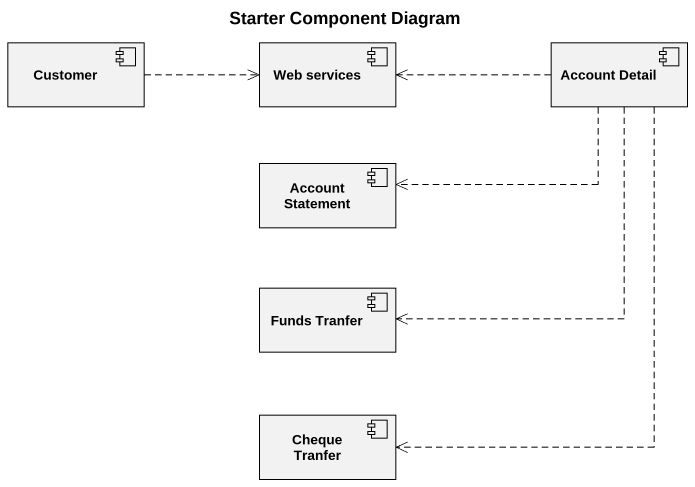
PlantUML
@startuml
title Starter Component Diagram
component Customer
component "Web services" as Web_services
component "Account Detail" as Account_Detail
component "Account Statement" as Account_Statement
component "Funds Tranfer" as Funds_Tranfer
component "Cheque Tranfer" as Cheque_Tranfer
Customer .right.> Web_services
Account_Detail .left.> Web_services
Account_Detail .left.> Account_Statement
Account_Detail ..> Funds_Tranfer
Account_Detail ..> Cheque_Tranfer
@enduml
